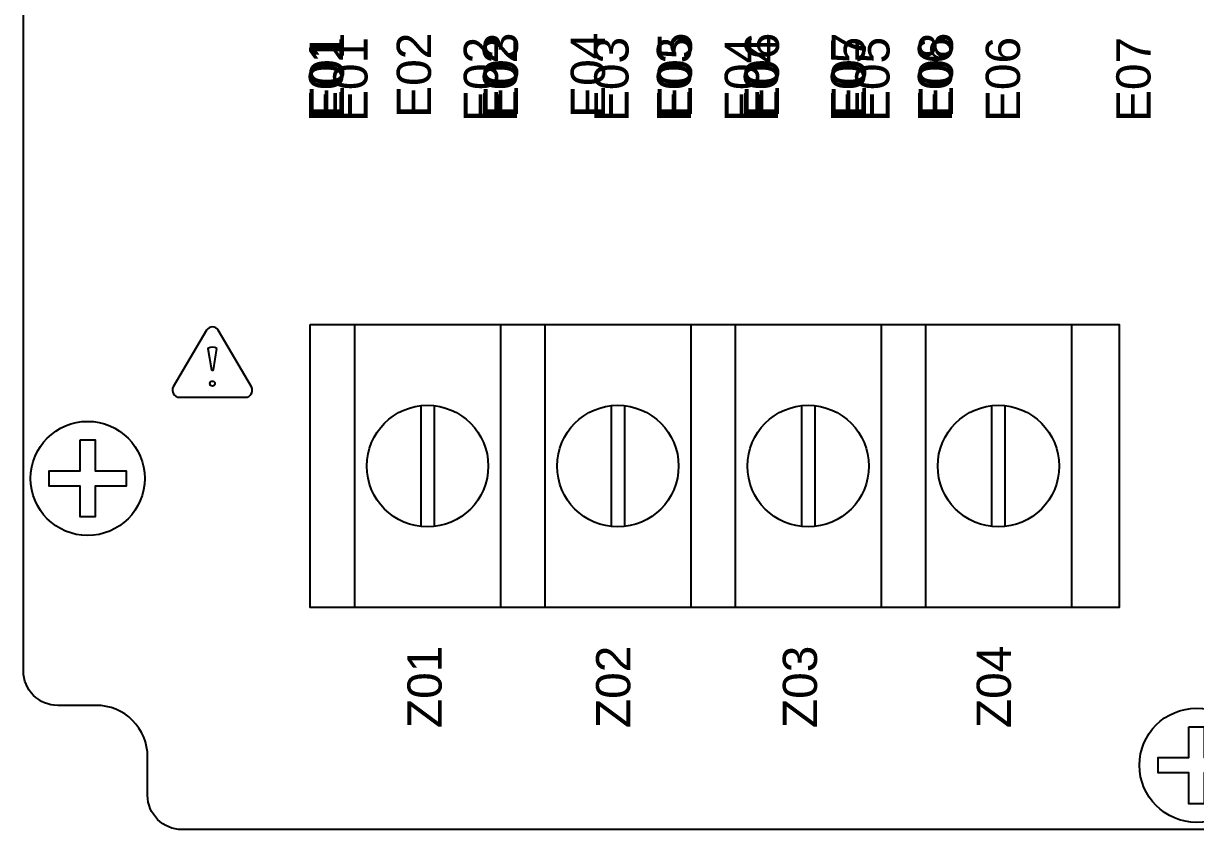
# Model space of a CAD drawing. Extents: x 1.1 to 23.7, y 0.2 to 17.2.
# Drawn here: x 16.63 to 19.324, y 1.579 to 3.431 of the extents above; entities that cross this region are included whole.
import ezdxf

# ---------------------------------------------------------------- set-up
doc = ezdxf.new("R2010")
doc.units = 0
doc.header["$MEASUREMENT"] = 0
for name, color, linetype in [('5_01__9-_0-___10__RTD___NO', 7, 'CONTINUOUS'), ('5_02__9-_B-___10__RTD____3', 7, 'CONTINUOUS'), ('5_03__9-_1-___10__RTD____4', 7, 'CONTINUOUS'), ('5_04__9-_C-___10__RTD____4', 7, 'CONTINUOUS'), ('5_05__9-_5-___10__RTD____8', 7, 'CONTINUOUS'), ('5_06__9-_6-___10__RTD____4', 7, 'CONTINUOUS'), ('5_07__9-_71___10__RTD____3', 7, 'CONTINUOUS'), ('5_08__9-_72___10__RTD____5', 7, 'CONTINUOUS'), ('5_09__9-_73___10__RTD____5', 7, 'CONTINUOUS'), ('5_10__9-_74___10__RTD____3', 7, 'CONTINUOUS'), ('5_11__9-_75___10__RTD____5', 7, 'CONTINUOUS'), ('5_12__9-_76___10__RTD____5', 7, 'CONTINUOUS'), ('5_13__9-_3-___10__RTD____8', 7, 'CONTINUOUS'), ('5_14__9-_D-___10__RTD____4', 7, 'CONTINUOUS'), ('6_01__0-__NO_CARD', 7, 'CONTINUOUS'), ('6_02__B-___3__DI___4__DO__', 7, 'CONTINUOUS'), ('6_03__1-___4__DI___4__DO', 7, 'CONTINUOUS'), ('6_04__C-___4__DI___4__FHCI', 7, 'CONTINUOUS'), ('6_05__5-___8__AI', 7, 'CONTINUOUS'), ('6_06__6-___4__AI____4__AO', 7, 'CONTINUOUS'), ('6_07__71___3__AVI', 7, 'CONTINUOUS'), ('6_08__72___5__AVI_W_MONITO', 7, 'CONTINUOUS'), ('6_09__73___5__AVI_W_ADV_ME', 7, 'CONTINUOUS'), ('6_10__74___3__AVI___4__AFD', 7, 'CONTINUOUS'), ('6_11__75___5__AVI___1__ACI', 7, 'CONTINUOUS'), ('6_12__76___5__AVI___1__ACI', 7, 'CONTINUOUS'), ('6_13__3-___8__DI', 7, 'CONTINUOUS'), ('6_14__D-___4__DI___3__DO__', 7, 'CONTINUOUS'), ('7_00______DWG_', 7, 'CONTINUOUS')]:
    doc.layers.add(name, color=color, linetype=linetype)
doc.styles.add('ARIAL', font='arial.ttf')

msp = doc.modelspace()

# ---------------------------------------------------------------- linework, layer by layer
at = {"layer": '7_00______DWG_'}
for points in [[(16.9941, 8.8621), (21.6595, 8.8621, -0.414214), (21.7382, 8.7834), (21.7382, 8.6948, 0.414214), (21.8563, 8.5767), (21.9449, 8.5767, -0.414214), (22.0236, 8.498), (22.0236, 1.9428, -0.414214), (21.9449, 1.8641), (21.8563, 1.8641, 0.414214), (21.7382, 1.746), (21.7382, 1.6574, -0.414214), (21.6595, 1.5787), (16.9941, 1.5787, -0.414214), (16.9154, 1.6574), (16.9154, 1.746, 0.414214), (16.7973, 1.8641), (16.7087, 1.8641, -0.414214), (16.6299, 1.9428), (16.6299, 8.498, -0.414214), (16.7087, 8.5767), (16.7973, 8.5767, 0.414214), (16.9154, 8.6948), (16.9154, 8.7834, -0.414214)], [(17.0509, 2.7267), (16.9744, 2.5961, 0.555022), (16.9887, 2.5721), (17.14, 2.5721, 0.555022), (17.1543, 2.5961), (17.0778, 2.7267, 0.531445)], [(17.0746, 2.6842, 0.299493), (17.054, 2.6842), (17.0621, 2.6353), (17.0627, 2.6347), (17.066, 2.6347), (17.0666, 2.6353), (17.0746, 2.6842)]]:
    msp.add_lwpolyline(points, format="xyb", close=True, dxfattribs=at)
for points in [[(17.2892, 2.7392), (19.1492, 2.7392), (19.1492, 2.0891), (17.2892, 2.0891)], [(16.7601, 2.4743), (16.7951, 2.4743), (16.7951, 2.4032), (16.8662, 2.4032), (16.8662, 2.3682), (16.7951, 2.3682), (16.7951, 2.2972), (16.7601, 2.2972), (16.7601, 2.3682), (16.689, 2.3682), (16.689, 2.4032), (16.7601, 2.4032)], [(19.3093, 1.8149), (19.3443, 1.8149), (19.3443, 1.7439), (19.4154, 1.7439), (19.4154, 1.7089), (19.3443, 1.7089), (19.3443, 1.6378), (19.3093, 1.6378), (19.3093, 1.7089), (19.2383, 1.7089), (19.2383, 1.7439), (19.3093, 1.7439)]]:
    msp.add_lwpolyline(points, close=True, dxfattribs=at)
for points in [[(17.3912, 2.7392), (17.3912, 2.0891)], [(17.7264, 2.7392), (17.7264, 2.0891)], [(17.8287, 2.7392), (17.8287, 2.0891)], [(18.1639, 2.7392), (18.1639, 2.0891)], [(18.2662, 2.7392), (18.2662, 2.0891)], [(18.6014, 2.7392), (18.6014, 2.0891)], [(18.7037, 2.7392), (18.7037, 2.0891)], [(19.0389, 2.7392), (19.0389, 2.0891)], [(17.544, 2.2763), (17.544, 2.552)], [(17.5739, 2.552), (17.5739, 2.2762)], [(17.9815, 2.2763), (17.9815, 2.552)], [(18.0114, 2.552), (18.0114, 2.2762)], [(18.419, 2.2763), (18.419, 2.552)], [(18.4489, 2.552), (18.4489, 2.2762)], [(18.8565, 2.2763), (18.8565, 2.552)], [(18.8864, 2.552), (18.8864, 2.2762)]]:
    msp.add_lwpolyline(points, dxfattribs=at)
for centre, radius in [((17.0643, 2.6037), 0.0059), ((17.5589, 2.4141), 0.1396), ((17.9964, 2.4141), 0.1396), ((18.4339, 2.4141), 0.1396), ((18.8714, 2.4141), 0.1396), ((16.7776, 2.3857), 0.1312), ((19.3268, 1.7264), 0.1312)]:
    msp.add_circle(centre, radius, dxfattribs=at)

# ---------------------------------------------------------------- texts
at = {"layer": '5_01__9-_0-___10__RTD___NO', "style": 'ARIAL'}
for s, p in [('E01', (17.3669, 3.2146)), ('E02', (17.5669, 3.2146)), ('E03', (17.7669, 3.2146)), ('E04', (17.9669, 3.2146)), ('E05', (18.1669, 3.2146)), ('E06', (18.3669, 3.2146)), ('E07', (18.5669, 3.2146)), ('E08', (18.7669, 3.2146))]:
    msp.add_text(s, height=0.07867, rotation=90, dxfattribs=at).set_placement(p)
at = {"layer": '5_02__9-_B-___10__RTD____3', "style": 'ARIAL'}
for s, p in [('E01', (17.3668, 3.2146)), ('E02', (17.5668, 3.2146)), ('E03', (17.7668, 3.2146)), ('E04', (17.9668, 3.2146)), ('E05', (18.1668, 3.2146)), ('E06', (18.3668, 3.2146)), ('E07', (18.5668, 3.2146)), ('E08', (18.7668, 3.2146))]:
    msp.add_text(s, height=0.07867, rotation=90, dxfattribs=at).set_placement(p)
at = {"layer": '5_03__9-_1-___10__RTD____4', "style": 'ARIAL'}
for s, p in [('E01', (17.3668, 3.2146)), ('E02', (17.5668, 3.2146)), ('E03', (17.7668, 3.2146)), ('E04', (17.9668, 3.2146)), ('E05', (18.1668, 3.2146)), ('E06', (18.3668, 3.2146)), ('E07', (18.5668, 3.2146)), ('E08', (18.7668, 3.2146))]:
    msp.add_text(s, height=0.07867, rotation=90, dxfattribs=at).set_placement(p)
at = {"layer": '5_04__9-_C-___10__RTD____4', "style": 'ARIAL'}
for s, p in [('E01', (17.3668, 3.2146)), ('E02', (17.5668, 3.2146)), ('E03', (17.7668, 3.2146)), ('E04', (17.9668, 3.2146)), ('E05', (18.1668, 3.2146)), ('E06', (18.3668, 3.2146)), ('E07', (18.5668, 3.2146)), ('E08', (18.7668, 3.2146))]:
    msp.add_text(s, height=0.07867, rotation=90, dxfattribs=at).set_placement(p)
at = {"layer": '5_05__9-_5-___10__RTD____8', "style": 'ARIAL'}
for s, p in [('E01', (17.3668, 3.2146)), ('E02', (17.5668, 3.2146)), ('E03', (17.7668, 3.2146)), ('E04', (17.9668, 3.2146)), ('E05', (18.1668, 3.2146)), ('E06', (18.3668, 3.2146)), ('E07', (18.5668, 3.2146)), ('E08', (18.7668, 3.2146))]:
    msp.add_text(s, height=0.07867, rotation=90, dxfattribs=at).set_placement(p)
at = {"layer": '5_06__9-_6-___10__RTD____4', "style": 'ARIAL'}
for s, p in [('E01', (17.3668, 3.2146)), ('E02', (17.5668, 3.2146)), ('E03', (17.7668, 3.2146)), ('E04', (17.9668, 3.2146)), ('E05', (18.1668, 3.2146)), ('E06', (18.3668, 3.2146)), ('E07', (18.5668, 3.2146)), ('E08', (18.7668, 3.2146))]:
    msp.add_text(s, height=0.07867, rotation=90, dxfattribs=at).set_placement(p)
at = {"layer": '5_07__9-_71___10__RTD____3', "style": 'ARIAL'}
for s, p in [('E01', (17.3648, 3.2051)), ('E03', (18.1648, 3.2051)), ('E04', (18.3648, 3.2051)), ('E05', (18.5648, 3.2051)), ('E06', (18.7648, 3.2051)), ('E02', (17.7648, 3.2051))]:
    msp.add_text(s, height=0.07867, rotation=90, dxfattribs=at).set_placement(p)
at = {"layer": '5_08__9-_72___10__RTD____5', "style": 'ARIAL'}
for s, p in [('E01', (17.4208, 3.205)), ('E03', (18.0209, 3.205)), ('E04', (18.3208, 3.205)), ('E05', (18.6208, 3.205)), ('E06', (18.9208, 3.205)), ('E02', (17.7208, 3.205)), ('E07', (19.2209, 3.205))]:
    msp.add_text(s, height=0.07867, rotation=90, dxfattribs=at).set_placement(p)
at = {"layer": '5_09__9-_73___10__RTD____5', "style": 'ARIAL'}
for s, p in [('E01', (17.4208, 3.205)), ('E03', (18.0209, 3.205)), ('E04', (18.3208, 3.205)), ('E05', (18.6208, 3.205)), ('E06', (18.9208, 3.205)), ('E02', (17.7208, 3.205)), ('E07', (19.2209, 3.205))]:
    msp.add_text(s, height=0.07867, rotation=90, dxfattribs=at).set_placement(p)
at = {"layer": '5_10__9-_74___10__RTD____3', "style": 'ARIAL'}
for s, p in [('E01', (17.3648, 3.2051)), ('E03', (18.1648, 3.2051)), ('E04', (18.3648, 3.2051)), ('E05', (18.5648, 3.2051)), ('E06', (18.7648, 3.2051)), ('E02', (17.7648, 3.2051))]:
    msp.add_text(s, height=0.07867, rotation=90, dxfattribs=at).set_placement(p)
at = {"layer": '5_11__9-_75___10__RTD____5', "style": 'ARIAL'}
for s, p in [('E01', (17.421, 3.205)), ('E03', (18.021, 3.205)), ('E04', (18.321, 3.205)), ('E05', (18.621, 3.205)), ('E06', (18.921, 3.205)), ('E02', (17.721, 3.205)), ('E07', (19.221, 3.205))]:
    msp.add_text(s, height=0.07867, rotation=90, dxfattribs=at).set_placement(p)
at = {"layer": '5_12__9-_76___10__RTD____5', "style": 'ARIAL'}
for s, p in [('E01', (17.421, 3.205)), ('E03', (18.021, 3.205)), ('E04', (18.321, 3.205)), ('E05', (18.621, 3.205)), ('E06', (18.921, 3.205)), ('E02', (17.721, 3.205)), ('E07', (19.221, 3.205))]:
    msp.add_text(s, height=0.07867, rotation=90, dxfattribs=at).set_placement(p)
at = {"layer": '5_13__9-_3-___10__RTD____8', "style": 'ARIAL'}
for s, p in [('E01', (17.3669, 3.2146)), ('E02', (17.5669, 3.2146)), ('E03', (17.7669, 3.2146)), ('E04', (17.9669, 3.2146)), ('E05', (18.1669, 3.2146)), ('E06', (18.3669, 3.2146)), ('E07', (18.5669, 3.2146)), ('E08', (18.7669, 3.2146))]:
    msp.add_text(s, height=0.07867, rotation=90, dxfattribs=at).set_placement(p)
at = {"layer": '5_14__9-_D-___10__RTD____4', "style": 'ARIAL'}
for s, p in [('E01', (17.3669, 3.2147)), ('E02', (17.5669, 3.2147)), ('E03', (17.7669, 3.2147)), ('E04', (17.9669, 3.2147)), ('E05', (18.1669, 3.2147)), ('E06', (18.3669, 3.2147)), ('E07', (18.5669, 3.2147)), ('E08', (18.7669, 3.2147))]:
    msp.add_text(s, height=0.07867, rotation=90, dxfattribs=at).set_placement(p)
at = {"layer": '6_01__0-__NO_CARD', "style": 'ARIAL'}
for s, p in [('E01', (17.3669, 3.2146)), ('E02', (17.5669, 3.2146)), ('E03', (17.7669, 3.2146)), ('E04', (17.9669, 3.2146)), ('E05', (18.1669, 3.2146)), ('E06', (18.3669, 3.2146)), ('E07', (18.5669, 3.2146)), ('E08', (18.7669, 3.2146))]:
    msp.add_text(s, height=0.07867, rotation=90, dxfattribs=at).set_placement(p)
at = {"layer": '6_02__B-___3__DI___4__DO__', "style": 'ARIAL'}
for s, p in [('E01', (17.3669, 3.2146)), ('E02', (17.5669, 3.2146)), ('E03', (17.7669, 3.2146)), ('E04', (17.9669, 3.2146)), ('E05', (18.1669, 3.2146)), ('E06', (18.3669, 3.2146)), ('E07', (18.5669, 3.2146)), ('E08', (18.7669, 3.2146))]:
    msp.add_text(s, height=0.07867, rotation=90, dxfattribs=at).set_placement(p)
at = {"layer": '6_03__1-___4__DI___4__DO', "style": 'ARIAL'}
for s, p in [('E01', (17.3669, 3.2146)), ('E02', (17.5669, 3.2146)), ('E03', (17.7669, 3.2146)), ('E04', (17.9669, 3.2146)), ('E05', (18.1669, 3.2146)), ('E06', (18.3669, 3.2146)), ('E07', (18.5669, 3.2146)), ('E08', (18.7669, 3.2146))]:
    msp.add_text(s, height=0.07867, rotation=90, dxfattribs=at).set_placement(p)
at = {"layer": '6_04__C-___4__DI___4__FHCI', "style": 'ARIAL'}
for s, p in [('E01', (17.3669, 3.2146)), ('E02', (17.5669, 3.2146)), ('E03', (17.7669, 3.2146)), ('E04', (17.9669, 3.2146)), ('E05', (18.1669, 3.2146)), ('E06', (18.3669, 3.2146)), ('E07', (18.5669, 3.2146)), ('E08', (18.7669, 3.2146))]:
    msp.add_text(s, height=0.07867, rotation=90, dxfattribs=at).set_placement(p)
at = {"layer": '6_05__5-___8__AI', "style": 'ARIAL'}
for s, p in [('E01', (17.3669, 3.2146)), ('E02', (17.5669, 3.2146)), ('E03', (17.7669, 3.2146)), ('E04', (17.9669, 3.2146)), ('E05', (18.1669, 3.2146)), ('E06', (18.3669, 3.2146)), ('E07', (18.5669, 3.2146)), ('E08', (18.7669, 3.2146))]:
    msp.add_text(s, height=0.07867, rotation=90, dxfattribs=at).set_placement(p)
at = {"layer": '6_06__6-___4__AI____4__AO', "style": 'ARIAL'}
for s, p in [('E01', (17.3669, 3.2146)), ('E02', (17.5669, 3.2146)), ('E03', (17.7669, 3.2146)), ('E04', (17.9669, 3.2146)), ('E05', (18.1669, 3.2146)), ('E06', (18.3669, 3.2146)), ('E07', (18.5669, 3.2146)), ('E08', (18.7669, 3.2146))]:
    msp.add_text(s, height=0.07867, rotation=90, dxfattribs=at).set_placement(p)
at = {"layer": '6_07__71___3__AVI', "style": 'ARIAL'}
for s, p in [('E01', (17.3648, 3.2051)), ('E03', (18.1648, 3.2051)), ('E04', (18.3648, 3.2051)), ('E05', (18.5648, 3.2051)), ('E06', (18.7648, 3.2051)), ('E02', (17.7648, 3.2051))]:
    msp.add_text(s, height=0.07867, rotation=90, dxfattribs=at).set_placement(p)
at = {"layer": '6_08__72___5__AVI_W_MONITO', "style": 'ARIAL'}
for s, p in [('E01', (17.4208, 3.205)), ('E03', (18.0209, 3.205)), ('E04', (18.3208, 3.205)), ('E05', (18.6208, 3.205)), ('E06', (18.9208, 3.205)), ('E02', (17.7208, 3.205)), ('E07', (19.2209, 3.205))]:
    msp.add_text(s, height=0.07867, rotation=90, dxfattribs=at).set_placement(p)
at = {"layer": '6_09__73___5__AVI_W_ADV_ME', "style": 'ARIAL'}
for s, p in [('E01', (17.4208, 3.205)), ('E03', (18.0209, 3.205)), ('E04', (18.3208, 3.205)), ('E05', (18.6208, 3.205)), ('E06', (18.9208, 3.205)), ('E02', (17.7208, 3.205)), ('E07', (19.2209, 3.205))]:
    msp.add_text(s, height=0.07867, rotation=90, dxfattribs=at).set_placement(p)
at = {"layer": '6_10__74___3__AVI___4__AFD', "style": 'ARIAL'}
for s, p in [('E01', (17.3648, 3.2051)), ('E03', (18.1648, 3.2051)), ('E04', (18.3648, 3.2051)), ('E05', (18.5648, 3.2051)), ('E06', (18.7648, 3.2051)), ('E02', (17.7648, 3.2051))]:
    msp.add_text(s, height=0.07867, rotation=90, dxfattribs=at).set_placement(p)
at = {"layer": '6_11__75___5__AVI___1__ACI', "style": 'ARIAL'}
for s, p in [('E01', (17.4208, 3.205)), ('E03', (18.0209, 3.205)), ('E04', (18.3208, 3.205)), ('E05', (18.6208, 3.205)), ('E06', (18.9208, 3.205)), ('E02', (17.7208, 3.205)), ('E07', (19.2209, 3.205))]:
    msp.add_text(s, height=0.07867, rotation=90, dxfattribs=at).set_placement(p)
at = {"layer": '6_12__76___5__AVI___1__ACI', "style": 'ARIAL'}
for s, p in [('E01', (17.4208, 3.205)), ('E03', (18.0209, 3.205)), ('E04', (18.3208, 3.205)), ('E05', (18.6208, 3.205)), ('E06', (18.9208, 3.205)), ('E02', (17.7208, 3.205)), ('E07', (19.2209, 3.205))]:
    msp.add_text(s, height=0.07867, rotation=90, dxfattribs=at).set_placement(p)
at = {"layer": '6_13__3-___8__DI', "style": 'ARIAL'}
for s, p in [('E01', (17.3669, 3.2146)), ('E02', (17.5669, 3.2146)), ('E03', (17.7669, 3.2146)), ('E04', (17.9669, 3.2146)), ('E05', (18.1669, 3.2146)), ('E06', (18.3669, 3.2146)), ('E07', (18.5669, 3.2146)), ('E08', (18.7669, 3.2146))]:
    msp.add_text(s, height=0.07867, rotation=90, dxfattribs=at).set_placement(p)
at = {"layer": '6_14__D-___4__DI___3__DO__', "style": 'ARIAL'}
for s, p in [('E01', (17.3669, 3.2146)), ('E02', (17.5669, 3.2146)), ('E03', (17.7669, 3.2146)), ('E04', (17.9669, 3.2146)), ('E05', (18.1669, 3.2146)), ('E06', (18.3669, 3.2146)), ('E07', (18.5669, 3.2146)), ('E08', (18.7669, 3.2146))]:
    msp.add_text(s, height=0.07867, rotation=90, dxfattribs=at).set_placement(p)
at = {"layer": '7_00______DWG_', "style": 'ARIAL'}
for s, p in [('Z01', (17.5913, 1.8119)), ('Z02', (18.025, 1.8119)), ('Z03', (18.4543, 1.8119)), ('Z04', (18.9, 1.8119))]:
    msp.add_text(s, height=0.07867, rotation=90, dxfattribs=at).set_placement(p)

doc.saveas('drawing.dxf')
